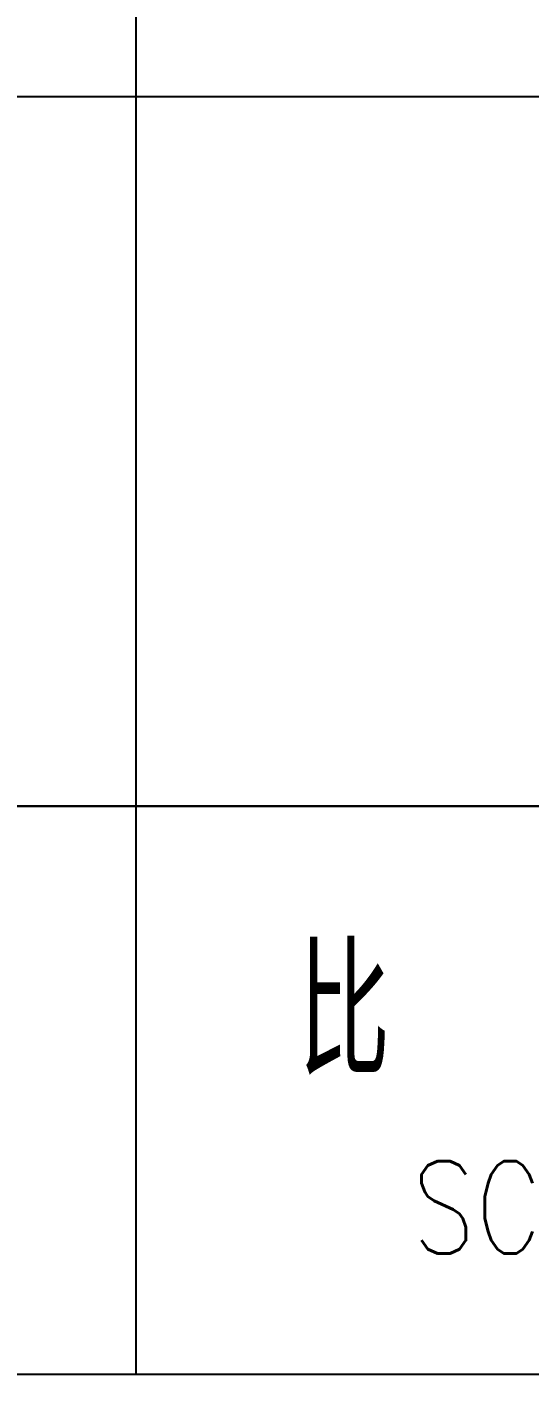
# Model space of a CAD drawing. Header units: inches. Extents: x 0 to 508000, y 0 to 738838.
# Drawn here: x 506216 to 506570, y 272570 to 273519 of the extents above; entities that cross this region are included whole.
import ezdxf

# ---------------------------------------------------------------- set-up
doc = ezdxf.new("R2010")
doc.units = ezdxf.units.IN
doc.header["$LTSCALE"] = 1000
doc.header["$MEASUREMENT"] = 0
doc.layers.add('TK', color=7, linetype='Continuous', true_color=0xffffff)
doc.styles.add('基本字体', font='simplex.shx', dxfattribs={"height": 0.2, "bigfont": 'gbcbig.shx'})

# ---------------------------------------------------------------- blocks, each defined once
blk = doc.blocks.new('DAnoyomous22555')
at = {"layer": 'TK', "style": '基本字体'}
blk.add_text('比  例', height=90, dxfattribs=at).set_placement((506407.06, 272779.75))
at = {"layer": 'TK', "style": '基本字体', "width": 0.8}
blk.add_text('SCALE', height=64.998, dxfattribs=at).set_placement((506487.31, 272654.76))

msp = doc.modelspace()

# ---------------------------------------------------------------- linework, layer by layer
at = {"layer": 'TK', "lineweight": -3}
for p, q in [((506292.88, 276469.82), (506292.88, 272969.82)), ((506292.88, 276469.82), (506292.88, 272969.82)), ((504855.87, 273469.82), (507409.35, 273469.82)), ((504855.87, 273469.82), (507409.35, 273469.82)), ((507409.35, 272969.82), (504855.87, 272969.82)), ((504855.87, 272969.82), (507409.35, 272969.82)), ((504855.87, 272969.82), (507409.35, 272969.82)), ((504865.87, 272969.82), (507419.35, 272969.82)), ((504965.87, 272969.82), (507419.35, 272969.82)), ((506292.88, 272969.82), (506292.88, 272569.82)), ((504865.87, 272569.82), (507419.35, 272569.82)), ((504965.87, 272569.82), (507419.35, 272569.82))]:
    msp.add_line(p, q, dxfattribs=at)

# ---------------------------------------------------------------- block references
at = {"layer": 'TK'}
msp.add_blockref('DAnoyomous22555', (0, 0), dxfattribs=at)

doc.saveas('drawing.dxf')
